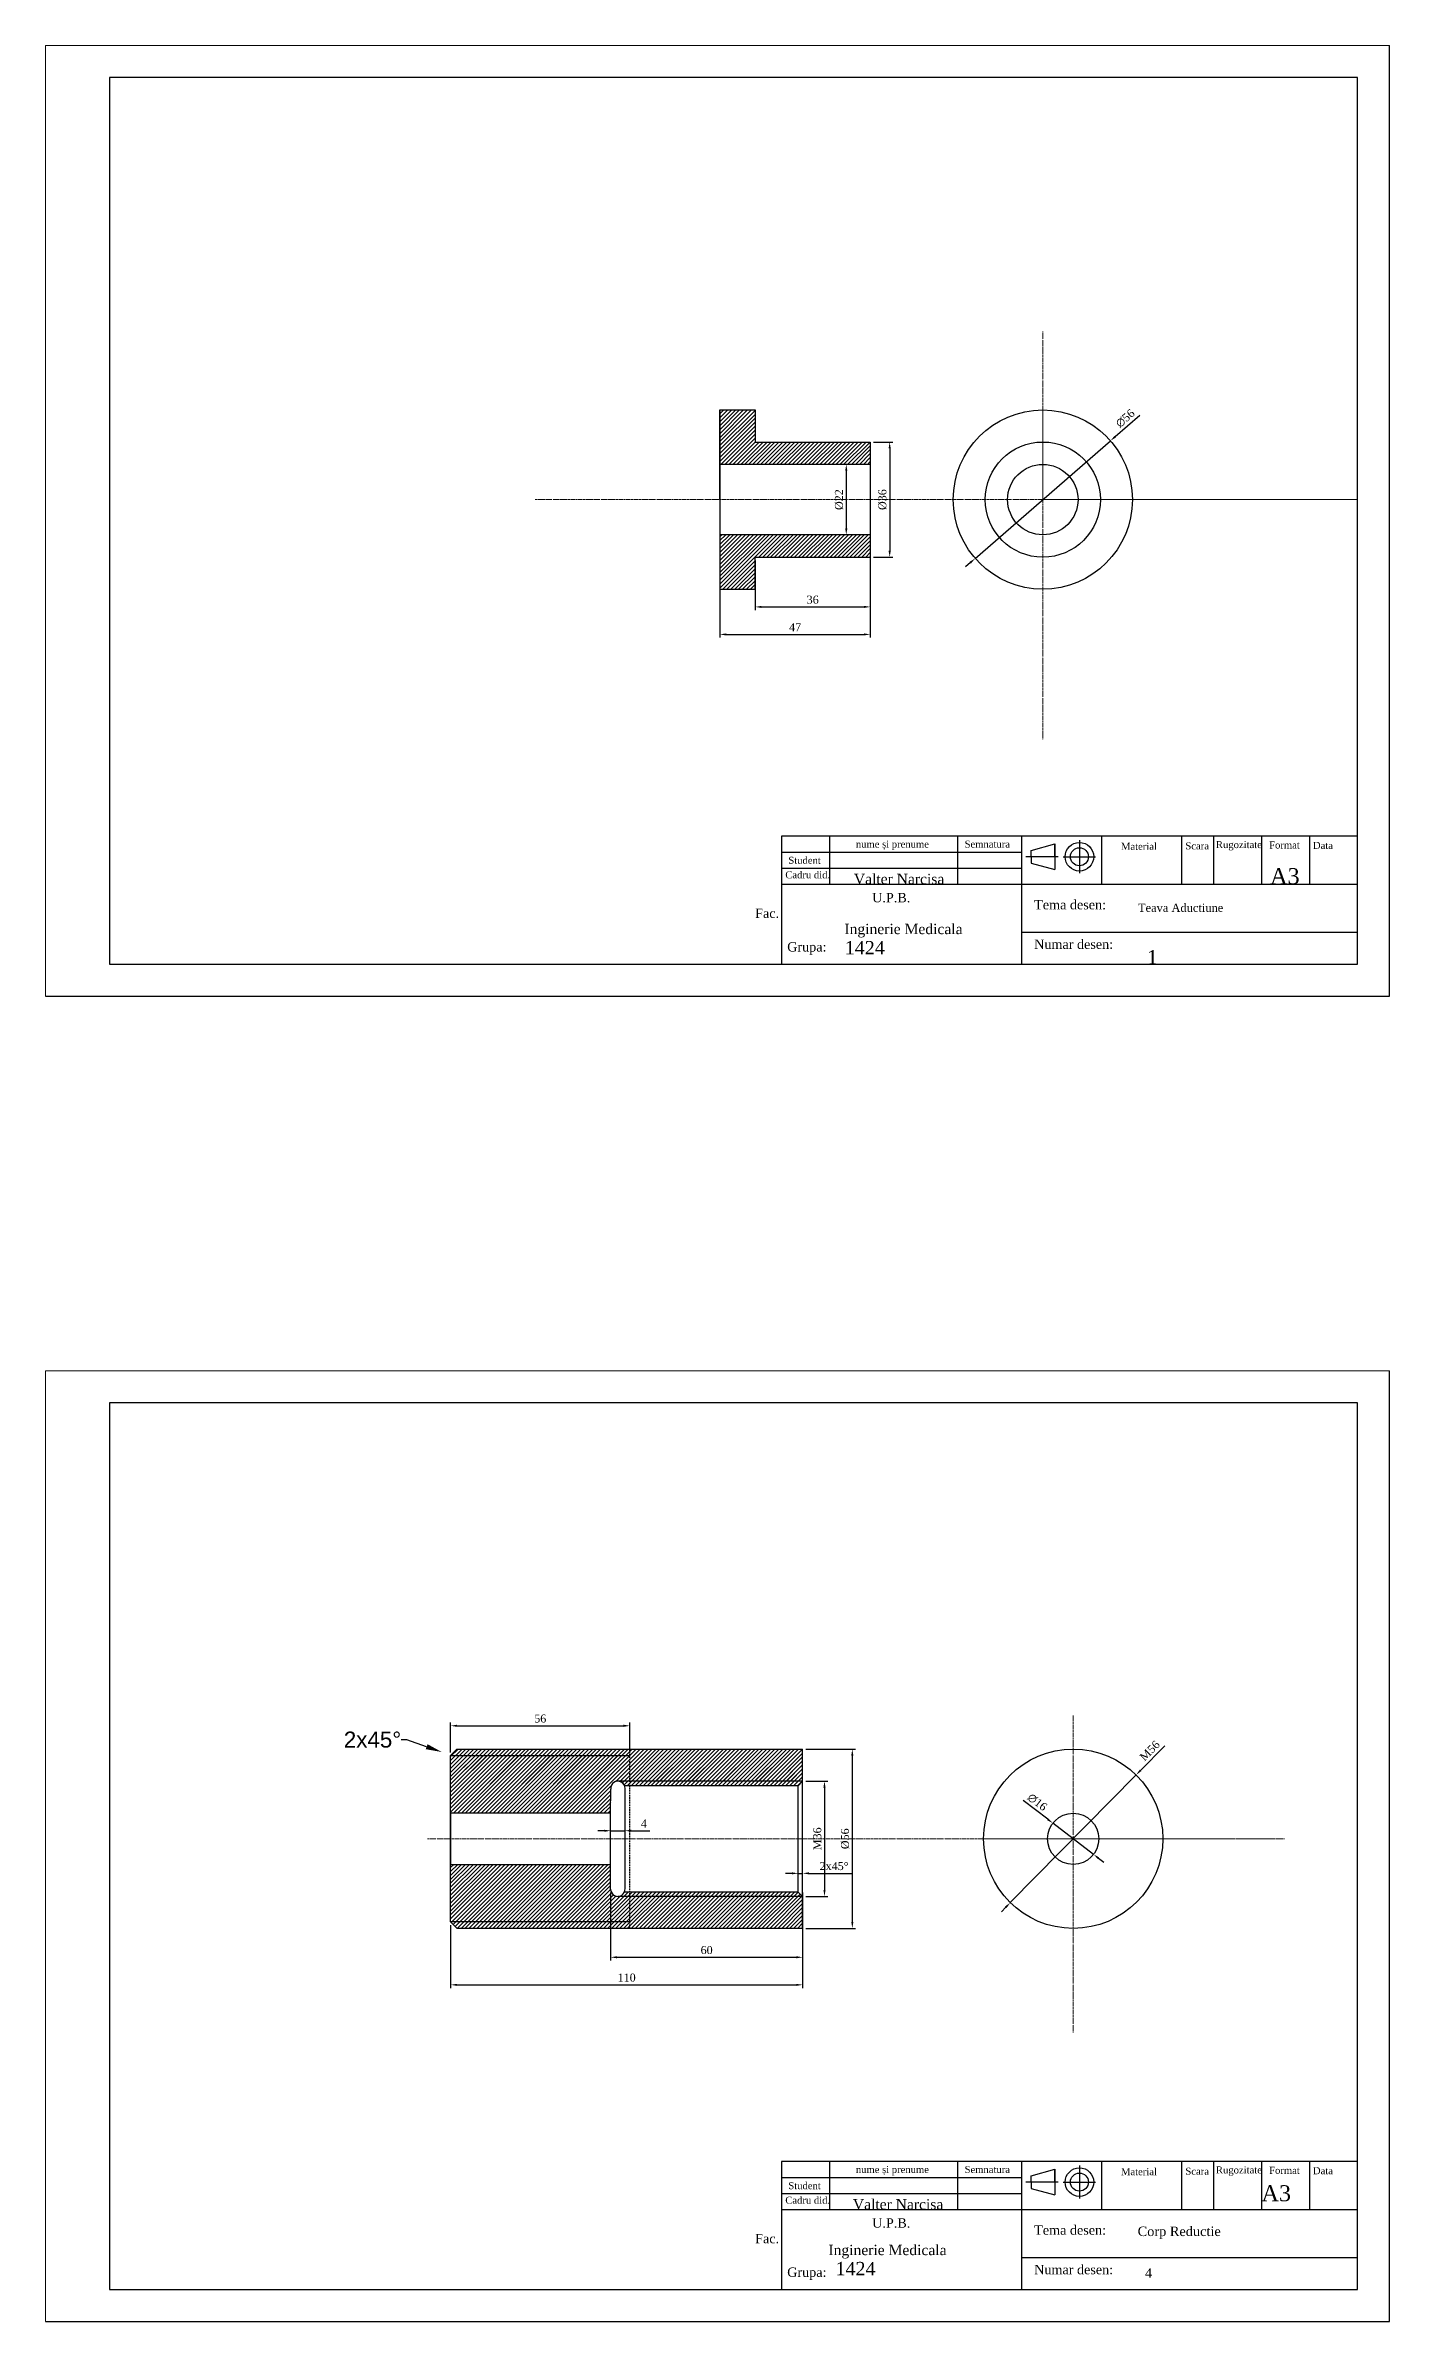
# Model space of a CAD drawing. Header units: millimetres. Extents: x -689 to 1704, y -802 to -71.
# Drawn here: x 0 to 420, y -802 to -91 of the extents above; entities that cross this region are included whole.
import ezdxf
from ezdxf import colors
from ezdxf.entities.mleader import LeaderData, LeaderLine
from ezdxf.math import Vec2, Vec3

# ---------------------------------------------------------------- set-up
doc = ezdxf.new("R2010")
doc.units = ezdxf.units.MM
doc.header["$MEASUREMENT"] = 0
doc.linetypes.add('DASHDOT2', pattern=[0.5, 0.25, -0.125, 0, -0.125])
doc.linetypes.add('DASHED', pattern=[0.75, 0.5, -0.25])
for name, color, linetype, lineweight in [('AJUTOR', 254, 'Continuous', 0), ('AXE', 5, 'DASHDOT2', 0), ('GROASE', 250, 'Continuous', 30), ('HASURI', 250, 'Continuous', 0), ('M.ASCUNSE', 7, 'DASHED', 30)]:
    doc.layers.add(name, color=color, linetype=linetype, lineweight=lineweight)
doc.layers.add('chenar', color=250, linetype='Continuous')
doc.layers.add('indicator', color=7, linetype='Continuous')
doc.styles.add('arial', font='Arial.ttf')
doc.styles.get("Standard").update_dxf_attribs({"font": ''})
doc.styles.get('Standard').set_extended_font_data('Times New Roman Baltic')
doc.dimstyles.get("Standard").update_dxf_attribs({"dimscale": 0, "dimtxt": 2.5, "dimasz": 2, "dimexe": 1, "dimexo": 1, "dimgap": 1, "dimtad": 1, "dimdec": 0, "dimzin": 0, "dimdsep": 46, "dimtxsty": 'Standard', "dimcen": 0.09, "dimadec": 0, "dimazin": 0, "dimtfac": 1, "dimtdec": 0, "dimtmove": 0, "dimatfit": 0, "dimfxl": 1, "dimtolj": 1, "dimtzin": 0, "dimarcsym": 0})

# ---------------------------------------------------------------- blocks, each defined once
blk = doc.blocks.new('*D15')
at = {"color": 0, "lineweight": -2, "transparency": 16777216}
for p, q in [((210.75, -245.04), (210.75, -276.16)), ((257.75, -245.04), (257.75, -276.16)), ((212.75, -275.16), (255.75, -275.16))]:
    blk.add_line(p, q, dxfattribs=at)
at = {"color": 0, "transparency": 16777216}
for points in [[(212.75, -274.83), (212.75, -275.49), (210.75, -275.16)], [(255.75, -274.83), (255.75, -275.49), (257.75, -275.16)]]:
    blk.add_solid(points, dxfattribs=at)
at = {"layer": 'Defpoints', "color": 0, "transparency": 16777216}
for p in [(210.75, -244.04), (257.75, -244.04), (257.75, -275.16)]:
    blk.add_point(p, dxfattribs=at)
at = {"color": 0, "transparency": 16777216, "insert": (234.25, -272.91), "char_height": 2.5, "attachment_point": 5}
blk.add_mtext('\\A1;47', dxfattribs=at)
blk = doc.blocks.new('*D16')
at = {"color": 0, "lineweight": -2, "transparency": 16777216}
for p, q in [((221.75, -252.04), (221.75, -267.56)), ((257.75, -252.04), (257.75, -267.56)), ((223.75, -266.56), (255.75, -266.56))]:
    blk.add_line(p, q, dxfattribs=at)
at = {"color": 0, "transparency": 16777216}
for points in [[(223.75, -266.23), (223.75, -266.9), (221.75, -266.56)], [(255.75, -266.23), (255.75, -266.9), (257.75, -266.56)]]:
    blk.add_solid(points, dxfattribs=at)
at = {"layer": 'Defpoints', "color": 0, "transparency": 16777216}
for p in [(221.75, -251.04), (257.75, -251.04), (257.75, -266.56)]:
    blk.add_point(p, dxfattribs=at)
at = {"color": 0, "transparency": 16777216, "insert": (239.75, -264.31), "char_height": 2.5, "attachment_point": 5}
blk.add_mtext('\\A1;36', dxfattribs=at)
blk = doc.blocks.new('*D17')
at = {"color": 0, "lineweight": -2, "transparency": 16777216}
for p, q in [((256.75, -222.04), (249.24, -222.04)), ((250.24, -224.04), (250.24, -242.04)), ((256.75, -244.04), (249.24, -244.04))]:
    blk.add_line(p, q, dxfattribs=at)
at = {"color": 0, "transparency": 16777216}
for points in [[(249.91, -224.04), (250.58, -224.04), (250.24, -222.04)], [(249.91, -242.04), (250.58, -242.04), (250.24, -244.04)]]:
    blk.add_solid(points, dxfattribs=at)
at = {"layer": 'Defpoints', "color": 0, "transparency": 16777216}
for p in [(257.75, -222.04), (250.24, -244.04), (257.75, -244.04)]:
    blk.add_point(p, dxfattribs=at)
at = {"color": 0, "transparency": 16777216, "insert": (247.99, -233.04), "char_height": 2.5, "attachment_point": 5, "rotation": 90}
blk.add_mtext('\\A1;%%C22', dxfattribs=at)
blk = doc.blocks.new('*D18')
at = {"color": 0, "lineweight": -2, "transparency": 16777216}
for p, q in [((258.75, -215.04), (264.81, -215.04)), ((263.81, -217.04), (263.81, -249.04)), ((258.75, -251.04), (264.81, -251.04))]:
    blk.add_line(p, q, dxfattribs=at)
at = {"color": 0, "transparency": 16777216}
for points in [[(263.47, -217.04), (264.14, -217.04), (263.81, -215.04)], [(263.47, -249.04), (264.14, -249.04), (263.81, -251.04)]]:
    blk.add_solid(points, dxfattribs=at)
at = {"layer": 'Defpoints', "color": 0, "transparency": 16777216}
for p in [(257.75, -215.04), (257.75, -251.04), (263.81, -251.04)]:
    blk.add_point(p, dxfattribs=at)
at = {"color": 0, "transparency": 16777216, "insert": (261.56, -233.04), "char_height": 2.5, "attachment_point": 5, "rotation": 90}
blk.add_mtext('\\A1;%%C36', dxfattribs=at)
blk = doc.blocks.new('*D19')
at = {"color": 0, "lineweight": -2, "transparency": 16777216}
for p, q in [((334.3, -213.36), (341.99, -206.67)), ((290.53, -251.41), (332.79, -214.67)), ((289.02, -252.72), (287.51, -254.03))]:
    blk.add_line(p, q, dxfattribs=at)
at = {"color": 0, "transparency": 16777216}
for points in [[(334.08, -213.11), (334.52, -213.61), (332.79, -214.67)], [(288.8, -252.47), (289.23, -252.97), (290.53, -251.41)]]:
    blk.add_solid(points, dxfattribs=at)
at = {"layer": 'Defpoints', "color": 0, "transparency": 16777216}
for p in [(332.79, -214.67), (290.53, -251.41)]:
    blk.add_point(p, dxfattribs=at)
at = {"color": 0, "transparency": 16777216, "insert": (337.42, -207.66), "char_height": 2.5, "attachment_point": 5, "rotation": 40.9998}
blk.add_mtext('\\A1;∅56', dxfattribs=at)
blk = doc.blocks.new('*D31')
at = {"color": 0, "lineweight": -2, "transparency": 16777216}
for p, q in [((342.21, -630.07), (349.78, -622.38)), ((301.51, -671.39), (340.81, -631.49)), ((300.11, -672.81), (298.7, -674.24))]:
    blk.add_line(p, q, dxfattribs=at)
at = {"color": 0, "transparency": 16777216}
for points in [[(341.97, -629.83), (342.45, -630.3), (340.81, -631.49)], [(299.87, -672.58), (300.34, -673.05), (301.51, -671.39)]]:
    blk.add_solid(points, dxfattribs=at)
at = {"layer": 'Defpoints', "color": 0, "transparency": 16777216}
for p in [(340.81, -631.49), (301.51, -671.39)]:
    blk.add_point(p, dxfattribs=at)
at = {"color": 0, "transparency": 16777216, "insert": (345.09, -623.93), "char_height": 2.5, "attachment_point": 5, "rotation": 45.43335}
blk.add_mtext('\\A1;M56', dxfattribs=at)
blk = doc.blocks.new('*D32')
at = {"color": 0, "lineweight": -2, "transparency": 16777216}
for p, q in [((313.23, -645.35), (305.52, -639.44)), ((327.51, -656.31), (314.81, -646.57)), ((329.09, -657.53), (330.68, -658.75))]:
    blk.add_line(p, q, dxfattribs=at)
at = {"color": 0, "transparency": 16777216}
for points in [[(313.43, -645.09), (313.02, -645.62), (314.81, -646.57)], [(329.29, -657.26), (328.89, -657.79), (327.51, -656.31)]]:
    blk.add_solid(points, dxfattribs=at)
at = {"layer": 'Defpoints', "color": 0, "transparency": 16777216}
for p in [(314.81, -646.57), (327.51, -656.31)]:
    blk.add_point(p, dxfattribs=at)
at = {"color": 0, "transparency": 16777216, "insert": (309.95, -640), "char_height": 2.5, "attachment_point": 5, "rotation": 322.4925}
blk.add_mtext('\\A1;∅16', dxfattribs=at)
blk = doc.blocks.new('*D34')
at = {"color": 0, "lineweight": -2, "transparency": 16777216}
for p, q in [((126.61, -624.44), (126.61, -615.14)), ((128.61, -616.14), (180.61, -616.14)), ((182.61, -624.44), (182.61, -615.14))]:
    blk.add_line(p, q, dxfattribs=at)
at = {"color": 0, "transparency": 16777216}
for points in [[(128.61, -615.8), (128.61, -616.47), (126.61, -616.14)], [(180.61, -615.8), (180.61, -616.47), (182.61, -616.14)]]:
    blk.add_solid(points, dxfattribs=at)
at = {"layer": 'Defpoints', "color": 0, "transparency": 16777216}
for p in [(182.61, -616.14), (126.61, -625.44), (182.61, -625.44)]:
    blk.add_point(p, dxfattribs=at)
at = {"color": 0, "transparency": 16777216, "insert": (154.61, -613.89), "char_height": 2.5, "attachment_point": 5}
blk.add_mtext('\\A1;56', dxfattribs=at)
blk = doc.blocks.new('*D35')
at = {"color": 0, "lineweight": -2, "transparency": 16777216}
for p, q in [((174.61, -648.93), (172.61, -648.93)), ((176.61, -650.44), (176.61, -647.93)), ((176.61, -648.93), (181.1, -648.93)), ((181.1, -650.44), (181.1, -647.93)), ((183.1, -648.93), (188.89, -648.93))]:
    blk.add_line(p, q, dxfattribs=at)
at = {"color": 0, "transparency": 16777216}
for points in [[(174.61, -648.6), (174.61, -649.27), (176.61, -648.93)], [(183.1, -648.6), (183.1, -649.27), (181.1, -648.93)]]:
    blk.add_solid(points, dxfattribs=at)
at = {"layer": 'Defpoints', "color": 0, "transparency": 16777216}
for p in [(176.61, -651.44), (181.1, -648.93), (181.1, -651.44)]:
    blk.add_point(p, dxfattribs=at)
at = {"color": 0, "transparency": 16777216, "insert": (186.99, -646.68), "char_height": 2.5, "attachment_point": 5}
blk.add_mtext('\\A1;4', dxfattribs=at)
blk = doc.blocks.new('*D36')
at = {"color": 0, "lineweight": -2, "transparency": 16777216}
for p, q in [((237.61, -633.44), (244.43, -633.44)), ((243.43, -635.44), (243.43, -667.44)), ((237.61, -669.44), (244.43, -669.44))]:
    blk.add_line(p, q, dxfattribs=at)
at = {"color": 0, "transparency": 16777216}
for points in [[(243.1, -635.44), (243.76, -635.44), (243.43, -633.44)], [(243.1, -667.44), (243.76, -667.44), (243.43, -669.44)]]:
    blk.add_solid(points, dxfattribs=at)
at = {"layer": 'Defpoints', "color": 0, "transparency": 16777216}
for p in [(236.61, -633.44), (236.61, -669.44), (243.43, -669.44)]:
    blk.add_point(p, dxfattribs=at)
at = {"color": 0, "transparency": 16777216, "insert": (241.18, -651.44), "char_height": 2.5, "attachment_point": 5, "rotation": 90}
blk.add_mtext('\\A1;{\\fTimes New Roman Baltic|b0|i0|c186|p18;M36}', dxfattribs=at)
blk = doc.blocks.new('*D37')
at = {"color": 0, "lineweight": -2, "transparency": 16777216}
for p, q in [((237.61, -623.44), (253.13, -623.44)), ((252.13, -625.44), (252.13, -677.44)), ((237.61, -679.44), (253.13, -679.44))]:
    blk.add_line(p, q, dxfattribs=at)
at = {"color": 0, "transparency": 16777216}
for points in [[(251.8, -625.44), (252.46, -625.44), (252.13, -623.44)], [(251.8, -677.44), (252.46, -677.44), (252.13, -679.44)]]:
    blk.add_solid(points, dxfattribs=at)
at = {"layer": 'Defpoints', "color": 0, "transparency": 16777216}
for p in [(236.61, -623.44), (236.61, -679.44), (252.13, -679.44)]:
    blk.add_point(p, dxfattribs=at)
at = {"color": 0, "transparency": 16777216, "insert": (249.88, -651.44), "char_height": 2.5, "attachment_point": 5, "rotation": 90}
blk.add_mtext('\\A1;%%C56', dxfattribs=at)
blk = doc.blocks.new('*D38')
at = {"color": 0, "lineweight": -2, "transparency": 16777216}
for p, q in [((176.61, -668.19), (176.61, -689.47)), ((236.61, -668.19), (236.61, -689.47)), ((178.61, -688.47), (234.61, -688.47))]:
    blk.add_line(p, q, dxfattribs=at)
at = {"color": 0, "transparency": 16777216}
for points in [[(178.61, -688.13), (178.61, -688.8), (176.61, -688.47)], [(234.61, -688.13), (234.61, -688.8), (236.61, -688.47)]]:
    blk.add_solid(points, dxfattribs=at)
at = {"layer": 'Defpoints', "color": 0, "transparency": 16777216}
for p in [(176.61, -667.19), (236.61, -667.19), (236.61, -688.47)]:
    blk.add_point(p, dxfattribs=at)
at = {"color": 0, "transparency": 16777216, "insert": (206.61, -686.22), "char_height": 2.5, "attachment_point": 5}
blk.add_mtext('\\A1;60', dxfattribs=at)
blk = doc.blocks.new('*D39')
at = {"color": 0, "lineweight": -2, "transparency": 16777216}
for p, q in [((126.61, -678.44), (126.61, -698.08)), ((236.61, -678.44), (236.61, -698.08)), ((128.61, -697.08), (234.61, -697.08))]:
    blk.add_line(p, q, dxfattribs=at)
at = {"color": 0, "transparency": 16777216}
for points in [[(128.61, -696.75), (128.61, -697.41), (126.61, -697.08)], [(234.61, -696.75), (234.61, -697.41), (236.61, -697.08)]]:
    blk.add_solid(points, dxfattribs=at)
at = {"layer": 'Defpoints', "color": 0, "transparency": 16777216}
for p in [(126.61, -677.44), (236.61, -677.44), (236.61, -697.08)]:
    blk.add_point(p, dxfattribs=at)
at = {"color": 0, "transparency": 16777216, "insert": (181.61, -694.83), "char_height": 2.5, "attachment_point": 5}
blk.add_mtext('\\A1;110', dxfattribs=at)
blk = doc.blocks.new('*D41')
at = {"color": 0, "lineweight": -2, "transparency": 16777216}
for p, q in [((235.23, -667.07), (235.23, -661.24)), ((236.61, -668.44), (236.61, -661.24)), ((233.23, -662.24), (231.23, -662.24)), ((235.23, -662.24), (236.61, -662.24)), ((238.61, -662.24), (252.25, -662.24))]:
    blk.add_line(p, q, dxfattribs=at)
at = {"color": 0, "transparency": 16777216}
for points in [[(233.23, -661.91), (233.23, -662.57), (235.23, -662.24)], [(238.61, -661.91), (238.61, -662.57), (236.61, -662.24)]]:
    blk.add_solid(points, dxfattribs=at)
at = {"layer": 'Defpoints', "color": 0, "transparency": 16777216}
for p in [(235.23, -668.07), (236.61, -662.24), (236.61, -669.44)]:
    blk.add_point(p, dxfattribs=at)
at = {"color": 0, "transparency": 16777216, "insert": (246.43, -659.99), "char_height": 2.5, "width": 7.0238, "attachment_point": 5}
blk.add_mtext('\\A1;{\\fTimes New Roman Baltic|b0|i0|c186|p18;2x}45%%D', dxfattribs=at)

msp = doc.modelspace()

# ---------------------------------------------------------------- hatches: boundary and pattern name
at = {"layer": 'HASURI'}
h = msp.add_hatch(dxfattribs=at)
h.set_pattern_fill('ANSI31', color=3, scale=7)
h.paths.add_polyline_path([(221.75, -205.04), (210.75, -205.04), (210.75, -215.04), (221.75, -215.04)])
h.paths.add_polyline_path([(257.75, -215.04), (221.75, -215.04), (210.75, -215.04), (210.75, -222.04), (257.75, -222.04)])
h.paths.add_polyline_path([(257.75, -244.04), (210.75, -244.04), (210.75, -251.04), (257.75, -251.04)])
h.paths.add_polyline_path([(221.75, -251.04), (210.75, -251.04), (210.75, -261.04), (221.75, -261.04)])
h = msp.add_hatch(dxfattribs=at)
h.set_pattern_fill('ANSI31', color=250, scale=7)
h.paths.add_polyline_path([(182.61, -625.44), (182.61, -623.44), (128.59, -623.44), (126.61, -625.44)])
h.paths.add_polyline_path([(126.61, -625.44), (126.61, -643.44), (176.61, -643.44), (176.62, -635.89, -0.439278), (178.86, -633.45), (178.81, -633.44), (182.61, -633.44), (182.61, -625.44)])
h.paths.add_polyline_path([(236.61, -633.44), (236.61, -623.44), (182.61, -623.44), (182.61, -633.44)])
h.paths.add_polyline_path([(135.74, -619.68), (135.74, -608.79), (131.99, -608.79), (131.99, -619.68)], flags=9)
h = msp.add_hatch(dxfattribs=at)
h.set_pattern_fill('ANSI31', color=0, scale=7)
h.paths.add_polyline_path([(235.23, -634.92), (236.61, -633.44), (182.61, -633.44), (182.61, -634.92)])
h.paths.add_polyline_path([(182.61, -634.92), (182.61, -633.44), (178.86, -633.45, -0.314265), (180.97, -634.92)], flags=17)
h.paths.add_polyline_path([(126.61, -659.44), (126.61, -677.44), (182.61, -677.44), (182.61, -669.44), (178.86, -669.44, -0.414214), (176.61, -667.19), (176.61, -659.44)])
h.paths.add_polyline_path([(126.61, -677.44), (128.64, -679.44), (182.61, -679.44), (182.61, -677.44)])
h.paths.add_polyline_path([(236.61, -679.44), (236.61, -669.44), (182.61, -669.44), (182.61, -679.44)])
h.paths.add_polyline_path([(236.61, -669.44), (235.23, -668.07), (182.61, -668.07), (182.61, -669.44)])
h.paths.add_polyline_path([(178.86, -669.44), (182.61, -669.44), (182.61, -668.07), (180.93, -668.07, -0.300767)], flags=16)
h.paths.add_polyline_path([(182.61, -623.44), (182.61, -633.44), (236.61, -633.44), (236.61, -623.44)])
h.paths.add_polyline_path([(126.61, -625.44), (126.61, -643.44), (176.61, -643.44), (176.62, -635.89, -0.439278), (178.86, -633.45), (178.81, -633.44), (182.61, -633.44), (182.61, -625.44)])
h.paths.add_polyline_path([(135.74, -619.68), (135.74, -608.79), (131.99, -608.79), (131.99, -619.68)], flags=9)

# ---------------------------------------------------------------- linework, layer by layer
at = {"layer": 'AJUTOR'}
for p, q in [((420, -91.17), (0, -91.17)), ((0, -91.17), (0, -388.17)), ((420, -505.25), (0, -505.25)), ((0, -505.25), (0, -802.25))]:
    msp.add_line(p, q, dxfattribs=at)
at = {"layer": 'AXE'}
for p, q in [((311.66, -205.04), (311.66, -180.51)), ((221.75, -205.04), (210.75, -205.04)), ((311.66, -233.04), (311.66, -205.04)), ((311.66, -205.04), (311.66, -308.04)), ((257.75, -215.04), (221.75, -215.04)), ((283.66, -233.04), (152.89, -233.04)), ((283.66, -233.04), (410, -233.04)), ((410, -233.04), (311.66, -233.04)), ((257.75, -251.04), (221.75, -251.04)), ((221.75, -261.04), (210.75, -261.04)), ((321.16, -651.44), (321.16, -612.96)), ((236.61, -651.44), (119.33, -651.44)), ((236.61, -651.44), (293.16, -651.44)), ((293.16, -651.44), (369.66, -651.44)), ((321.16, -651.44), (321.16, -711.95))]:
    msp.add_line(p, q, dxfattribs=at)
at = {"layer": 'AXE', "color": 18, "true_color": 0x000000}
for p, q in [((236.61, -623.44), (128.59, -623.44)), ((313.16, -651.44), (293.16, -651.44)), ((387.2, -651.44), (313.16, -651.44)), ((321.16, -651.44), (387.2, -651.44))]:
    msp.add_line(p, q, dxfattribs=at)
at = {"layer": 'chenar'}
for p, q in [((420, -388.17), (420, -91.17)), ((0, -388.17), (420, -388.17)), ((420, -802.25), (420, -505.25)), ((0, -802.25), (420, -802.25))]:
    msp.add_line(p, q, dxfattribs=at)
at = {"layer": 'chenar', "lineweight": 30}
for p, q in [((410, -101.17), (20, -101.17)), ((20, -101.17), (20, -378.17)), ((410, -378.17), (410, -101.17)), ((20, -378.17), (410, -378.17)), ((410, -515.25), (20, -515.25)), ((20, -515.25), (20, -792.25)), ((410, -792.25), (410, -515.25)), ((20, -792.25), (410, -792.25))]:
    msp.add_line(p, q, dxfattribs=at)
at = {"layer": 'GROASE'}
for p, q in [((210.75, -233.04), (210.75, -205.04)), ((210.75, -205.04), (210.75, -261.04)), ((210.75, -205.04), (221.75, -205.04)), ((221.75, -205.04), (221.75, -215.04)), ((221.75, -215.04), (257.75, -215.04)), ((257.75, -215.04), (257.75, -251.04)), ((257.75, -222.04), (210.75, -222.04)), ((257.75, -244.04), (210.75, -244.04)), ((221.75, -261.04), (221.75, -251.04)), ((221.75, -251.04), (257.75, -251.04)), ((210.75, -261.04), (221.75, -261.04)), ((126.61, -625.44), (128.59, -623.44)), ((126.61, -677.44), (126.61, -625.44)), ((126.61, -625.44), (182.61, -625.44)), ((128.59, -623.44), (236.61, -623.44)), ((128.59, -623.44), (129.41, -623.44)), ((128.59, -623.44), (129.41, -623.44)), ((236.61, -679.44), (236.61, -623.44)), ((176.61, -643.44), (176.62, -635.89)), ((182.61, -633.44), (178.81, -633.44)), ((182.61, -634.92), (180.97, -634.92)), ((181.1, -651.44), (181.1, -635.7)), ((235.23, -634.92), (182.61, -634.92)), ((236.61, -633.44), (235.23, -634.92)), ((235.23, -651.44), (235.23, -634.92)), ((176.61, -643.44), (126.61, -643.44)), ((126.61, -643.44), (126.61, -651.44)), ((176.61, -651.44), (176.61, -643.44)), ((176.61, -667.19), (176.61, -643.44)), ((126.61, -651.44), (126.61, -659.44)), ((181.1, -667), (181.1, -651.44)), ((235.23, -668.07), (235.23, -651.44)), ((126.61, -659.44), (176.61, -659.44)), ((182.61, -668.07), (180.93, -668.07)), ((235.23, -668.07), (182.61, -668.07)), ((236.61, -669.44), (235.23, -668.07)), ((182.61, -677.44), (126.61, -677.44)), ((126.61, -677.44), (128.64, -679.44)), ((236.61, -679.44), (128.64, -679.44)), ((236.61, -679.44), (176.61, -679.44))]:
    msp.add_line(p, q, dxfattribs=at)
at = {"layer": 'GROASE', "color": 18, "true_color": 0x000000}
for p, q in [((236.61, -633.44), (182.61, -633.44)), ((236.61, -669.44), (178.86, -669.44))]:
    msp.add_line(p, q, dxfattribs=at)
at = {"layer": 'GROASE'}
for radius in [28, 18, 11]:
    msp.add_circle((311.66, -233.04), radius, dxfattribs=at)
at = {"layer": 'GROASE', "color": 18, "true_color": 0x000000}
for radius in [28, 8]:
    msp.add_circle((321.16, -651.44), radius, dxfattribs=at)
at = {"layer": 'GROASE'}
for centre, start, end in [((178.86, -635.7), 0, 184.85935), ((178.86, -667.19), 180, 4.85935)]:
    msp.add_arc(centre, 2.25, start, end, dxfattribs=at)
at = {"layer": 'indicator', "lineweight": 30}
for p, q in [((410, -338.17), (230, -338.17)), ((230, -338.17), (230, -378.17)), ((305, -338.17), (305, -378.17)), ((410, -378.17), (410, -338.17)), ((230, -353.17), (410, -353.17)), ((305, -368.17), (410, -368.17)), ((225, -378.17), (410, -378.17)), ((410, -752.25), (230, -752.25)), ((230, -752.25), (230, -792.25)), ((305, -752.25), (305, -792.25)), ((410, -792.25), (410, -752.25)), ((230, -767.25), (410, -767.25)), ((305, -782.25), (410, -782.25)), ((225, -792.25), (410, -792.25))]:
    msp.add_line(p, q, dxfattribs=at)
at = {"layer": 'indicator'}
for p, q in [((245, -338.17), (245, -353.17)), ((285, -338.17), (285, -353.17)), ((308.02, -342.62), (315.46, -340.62)), ((315.46, -344.62), (315.46, -340.62)), ((315.46, -340.62), (315.46, -348.62)), ((323.11, -339.47), (323.11, -349.77)), ((330, -338.17), (330, -353.17)), ((355, -338.17), (355, -353.17)), ((365, -338.17), (365, -353.17)), ((380, -338.17), (380, -353.17)), ((395, -338.17), (395, -353.17)), ((230, -343.17), (305, -343.17)), ((230, -348.17), (305, -348.17)), ((316.48, -344.62), (306.36, -344.62)), ((308.02, -344.62), (308.02, -342.62)), ((308.02, -344.62), (308.02, -346.62)), ((308.02, -346.62), (315.46, -348.62)), ((318.01, -344.62), (328.08, -344.62)), ((245, -752.25), (245, -767.25)), ((285, -752.25), (285, -767.25)), ((323.11, -753.56), (323.11, -763.86)), ((330, -752.25), (330, -767.25)), ((355, -752.25), (355, -767.25)), ((365, -752.25), (365, -767.25)), ((380, -752.25), (380, -767.25)), ((395, -752.25), (395, -767.25)), ((230, -757.25), (305, -757.25)), ((316.48, -758.71), (306.36, -758.71)), ((308.02, -756.71), (315.46, -754.71)), ((308.02, -758.71), (308.02, -756.71)), ((308.02, -758.71), (308.02, -760.71)), ((308.02, -760.71), (315.46, -762.71)), ((315.46, -758.71), (315.46, -754.71)), ((315.46, -754.71), (315.46, -762.71)), ((318.01, -758.71), (328.08, -758.71)), ((230, -762.25), (305, -762.25))]:
    msp.add_line(p, q, dxfattribs=at)
for centre, radius in [((323.11, -344.62), 4.46), ((323.11, -344.62), 2.81), ((323.11, -758.71), 4.46), ((323.11, -758.71), 2.81)]:
    msp.add_circle(centre, radius, dxfattribs=at)
at = {"layer": 'M.ASCUNSE'}
msp.add_line((182.61, -679.44), (182.61, -623.44), dxfattribs=at)

# ---------------------------------------------------------------- texts
at = {"layer": 'GROASE', "char_height": 5, "attachment_point": 1}
for insert in [(382.69, -348.17), (380, -759.68)]:
    msp.add_mtext_dynamic_manual_height_columns('A3', width=15, gutter_width=25, heights=[0], dxfattribs=dict(at, insert=insert))
at = {"layer": 'indicator'}
for s, height, p in [('nume și prenume', 2.1946, (253.24, -341.77)), ('Semnatura', 2.195, (287.22, -341.77)), ('Material', 2.195, (336.09, -342.46)), ('Scara', 2.195, (356.22, -342.32)), ('Rugozitate', 2.195, (365.77, -341.92)), ('Data', 2.195, (396.08, -342.17)), ('Student', 2.195, (232.14, -346.83)), ('Cadru did.', 2.195, (231.19, -351.37)), ('Valter Narcisa', 3.2235, (252.62, -353.17)), ('Tema desen:', 2.9261, (308.96, -361.06)), ('Teava Aductiune', 2.5736, (341.4, -361.84)), ('Inginerie Medicala', 3.2235, (249.67, -368.8)), ('Grupa:', 2.926, (231.79, -374.24)), ('1424', 4.149, (249.76, -375.11)), ('Numar desen:', 2.9261, (308.96, -373.41)), ('1', 4.4, (344.24, -378.17)), ('nume și prenume', 2.1946, (253.24, -755.86)), ('Semnatura', 2.195, (287.22, -755.86)), ('Student', 2.195, (232.14, -760.92)), ('Material', 2.195, (336.09, -756.55)), ('Scara', 2.195, (356.22, -756.41)), ('Rugozitate', 2.195, (365.77, -756)), ('Data', 2.195, (396.08, -756.26)), ('Cadru did.', 2.195, (231.19, -765.46)), ('Valter Narcisa', 3.2235, (252.31, -767.25)), ('Tema desen:', 2.9261, (308.96, -775.14)), ('Corp Reductie', 2.9608, (341.31, -775.56)), ('Inginerie Medicala', 3.2235, (244.67, -781.53)), ('Grupa:', 2.926, (231.79, -788.32)), ('1424', 4.149, (246.86, -787.79)), ('Numar desen:', 2.9261, (308.96, -787.5)), ('4', 2.96, (343.58, -788.59))]:
    msp.add_text(s, height=height, dxfattribs=at).set_placement(p)
for s, width, heights, insert, char_height, attachment_point in [('{\\fTimes New Roman Baltic|b0|i0|c238|p18;F\\fTimes New Roman Baltic|b0|i0|c186|p18;ormat}', 9.3916, [0], (382.4, -339.85), 2.1946, 1), ('{\\fTimes New Roman Baltic|b0|i0|c186|p18;U.P.B.\\P\\pxqj;\\fTimes New Roman Baltic|b0|i0|c238|p18;Fac. \\fTimes New Roman Baltic|b0|i0|c186|p18; }', 85.0556, [24.01], (264.29, -359.87), 2.9261, 5), ('{\\fTimes New Roman Baltic|b0|i0|c238|p18;F\\fTimes New Roman Baltic|b0|i0|c186|p18;ormat}', 9.3916, [0], (382.4, -753.93), 2.1946, 1), ('{\\fTimes New Roman Baltic|b0|i0|c186|p18;U.P.B.\\P\\pxqj;\\fTimes New Roman Baltic|b0|i0|c238|p18;Fac. \\fTimes New Roman Baltic|b0|i0|c186|p18; }', 85.0556, [24.01], (264.29, -773.95), 2.9261, 5)]:
    msp.add_mtext_dynamic_manual_height_columns(s, width=width, gutter_width=25, heights=heights, dxfattribs=dict(at, insert=insert, char_height=char_height, attachment_point=attachment_point))

# ---------------------------------------------------------------- dimensions: what is measured, and where the dimension line sits
for p1, p2, picture, middle in [((290.53, -251.41), (332.79, -214.67), '*D19', (338.9, -209.36)), ((327.51, -656.31), (314.81, -646.57), '*D32', (308.58, -641.78))]:
    dim = msp.add_diameter_dim_2p(p1=p1, p2=p2, dimstyle='Standard', override={"dimscale": 1})
    dim.commit()
    dim.dimension.update_dxf_attribs({"geometry": picture, "text_midpoint": middle, "dimtype": 163})
for base, p1, p2, text, picture, middle in [((263.81, -251.04), (257.75, -215.04), (257.75, -251.04), '%%C<>', '*D18', (261.56, -233.04)), ((250.24, -244.04), (257.75, -222.04), (257.75, -244.04), '%%C<>', '*D17', (247.99, -233.04)), ((252.13, -679.44), (236.61, -623.44), (236.61, -679.44), '%%C<>', '*D37', (249.88, -651.44)), ((243.43, -669.44), (236.61, -633.44), (236.61, -669.44), '{\\fTimes New Roman Baltic|b0|i0|c186|p18;M36}', '*D36', (241.18, -651.44))]:
    dim = msp.add_linear_dim(base=base, p1=p1, p2=p2, angle=90, text=text, dimstyle='Standard', override={"dimscale": 1})
    dim.commit()
    dim.dimension.update_dxf_attribs({"geometry": picture, "text_midpoint": middle})
for base, p1, p2, picture, middle in [((257.75, -275.16), (210.75, -244.04), (257.75, -244.04), '*D15', (234.25, -272.91)), ((257.75, -266.56), (221.75, -251.04), (257.75, -251.04), '*D16', (239.75, -264.31)), ((182.61, -616.14), (126.61, -625.44), (182.61, -625.44), '*D34', (154.61, -613.89)), ((181.1, -648.93), (176.61, -651.44), (181.1, -651.44), '*D35', (186.99, -646.68)), ((236.61, -688.47), (176.61, -667.19), (236.61, -667.19), '*D38', (206.61, -686.22)), ((236.61, -697.08), (126.61, -677.44), (236.61, -677.44), '*D39', (181.61, -694.83))]:
    dim = msp.add_linear_dim(base=base, p1=p1, p2=p2, dimstyle='Standard', override={"dimscale": 1})
    dim.commit()
    dim.dimension.update_dxf_attribs({"geometry": picture, "text_midpoint": middle})
dim = msp.add_diameter_dim_2p(p1=(301.51, -671.39), p2=(340.81, -631.49), text='M56', dimstyle='Standard', override={"dimscale": 1})
dim.commit()
dim.dimension.update_dxf_attribs({"geometry": '*D31', "text_midpoint": (346.7, -625.51), "dimtype": 163})
dim = msp.add_linear_dim(base=(236.61, -662.24), p1=(235.23, -668.07), p2=(236.61, -669.44), text='{\\fTimes New Roman Baltic|b0|i0|c186|p18;2x}45%%D', dimstyle='Standard', override={"dimscale": 1})
dim.commit()
dim.dimension.update_dxf_attribs({"geometry": '*D41', "text_midpoint": (246.43, -659.99)})

# ---------------------------------------------------------------- leaders
at = {"color": 18, "true_color": 0x000000}
ml = msp.add_multileader_mtext('Standard', dxfattribs=at)
ml.set_content('2x45%%D', color=(0, 0, 0), style='arial')
ml.set_leader_properties()
ml.build(insert=Vec2(0, 0))
ml.multileader.update_dxf_attribs({"text_left_attachment_type": 0, "text_right_attachment_type": 2, "dogleg_length": 0.357, "arrow_head_size": 5.01, "scale": 5})
ctx = ml.context
ctx.base_point, ctx.scale, ctx.char_height, ctx.arrow_head_size, ctx.landing_gap_size, ctx.plane_origin = Vec3(93.89, -617.95), 5, 5, 5.01, 0, Vec3(123.84, -624.33)
ctx.left_attachment, ctx.right_attachment, ctx.text_align_type = 0, 2, 2
notes = []
notes.append((ctx, [(0, (1, 1, 0), (112.95, -620.51), (-1, 0), 1.78, [(0, [(123.84, -624.33)], 0, [])])]))
ctx.mtext.insert, ctx.mtext.alignment, ctx.mtext.flow_direction = Vec3(111.16, -617.95), 3, 5
for ctx, leaders in notes:
    for number, flags, end, landing, length, lines in leaders:
        leader = LeaderData()
        leader.index, (leader.has_last_leader_line, leader.has_dogleg_vector, leader.attachment_direction) = number, flags
        leader.last_leader_point, leader.dogleg_vector, leader.dogleg_length = Vec3(end), Vec3(landing), length
        for number, points, colour, breaks in lines:
            line = LeaderLine()
            line.index, line.vertices, line.color, line.breaks = number, Vec3.list(points), colors.encode_raw_color(colour), breaks
            leader.lines.append(line)
        ctx.leaders.append(leader)

doc.saveas('drawing.dxf')
